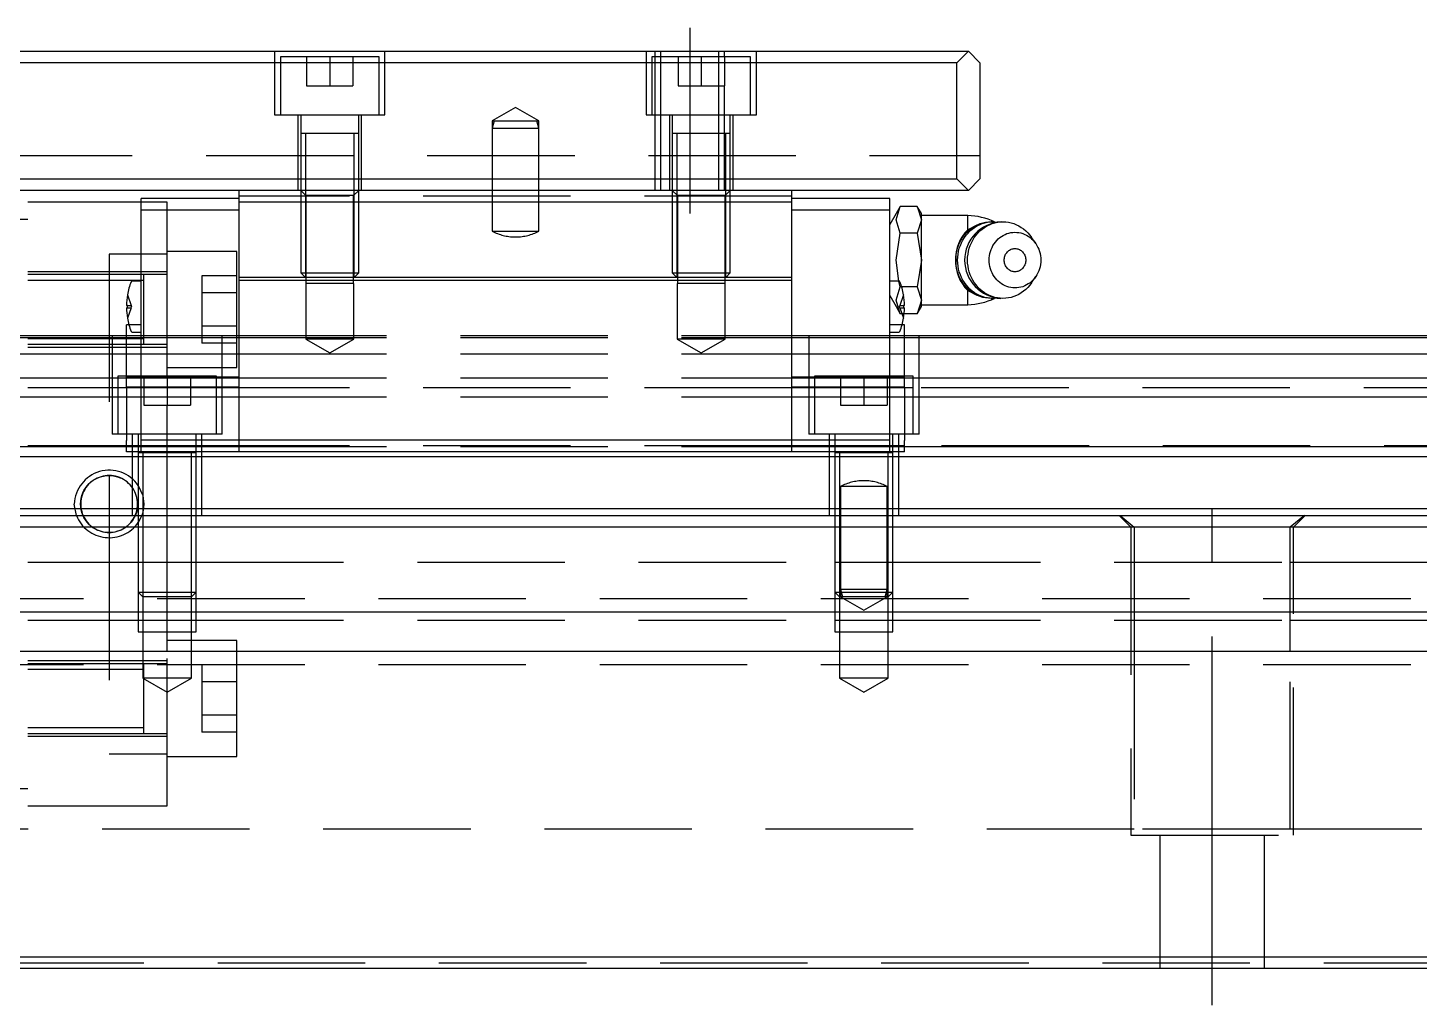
# Model space of a CAD drawing. Extents: x -12 to 851, y -348 to 120.
# Drawn here: x 308 to 427.8, y -322.5 to -238.3 of the extents above; entities that cross this region are included whole.
import ezdxf

# ---------------------------------------------------------------- set-up
doc = ezdxf.new("R2010")
doc.units = 0
doc.linetypes.add('CENTER', pattern=[50.8, 31.75, -6.35, 6.35, -6.35])
doc.linetypes.add('DASHED', pattern=[19.05, 12.7, -6.35])
doc.layers.get('0').update_dxf_attribs({"linetype": 'CONTINUOUS'})
doc.layers.add('CENTER', color=1, linetype='CENTER')

msp = doc.modelspace()

# ---------------------------------------------------------------- linework, layer by layer
at = {"color": 7, "linetype": 'CONTINUOUS'}
for p, q in [((191, -240.31), (389, -240.31)), ((389, -240.31), (388, -241.31)), ((390, -241.31), (389, -240.31)), ((388, -241.31), (192, -241.31)), ((388, -251.31), (388, -241.31)), ((390, -241.31), (390, -251.31)), ((368.5, -247.41), (363.5, -247.41)), ((368.5, -247.41), (363.5, -247.41)), ((368.5, -247.41), (363.5, -247.41)), ((192, -251.31), (388, -251.31)), ((388, -251.31), (389, -252.31)), ((389, -252.31), (390, -251.31)), ((389, -252.31), (191, -252.31)), ((326.2, -253.31), (326.2, -252.31)), ((373.8, -253.31), (373.8, -252.31)), ((317.77, -253.31), (308, -253.31)), ((326.2, -253.01), (317.77, -253.01)), ((317.77, -254.01), (317.77, -253.01)), ((326.2, -254.01), (317.77, -254.01)), ((317.77, -273.81), (317.77, -254.01)), ((326.2, -259.81), (326.2, -253.31)), ((373.8, -253.31), (326.2, -253.31)), ((382.23, -253.01), (373.8, -253.01)), ((373.8, -259.81), (373.8, -253.31)), ((382.23, -254.01), (373.8, -254.01)), ((382.23, -254.01), (382.23, -253.01)), ((382.23, -273.81), (382.23, -254.01)), ((383.13, -253.69), (382.78, -254.31)), ((382.78, -254.85), (383.13, -253.69)), ((384.6, -253.69), (383.13, -253.69)), ((384.6, -253.69), (384.6, -253.69)), ((384.96, -254.31), (384.6, -253.69)), ((384.6, -253.69), (384.96, -254.85)), ((382.78, -254.31), (382.23, -255.25)), ((383.13, -256), (382.78, -254.85)), ((384.96, -254.85), (384.6, -256)), ((384.96, -254.85), (384.96, -254.31)), ((388.96, -254.46), (384.96, -254.46)), ((384.96, -258.31), (384.96, -254.85)), ((388.96, -255.7), (388.96, -254.46)), ((389.8, -255.26), (390.03, -255.17)), ((389.96, -255.26), (390.18, -255.17)), ((390.03, -255.17), (390.26, -255.1)), ((390.18, -255.17), (390.41, -255.1)), ((390.26, -255.1), (390.49, -255.05)), ((390.41, -255.1), (390.64, -255.05)), ((390.49, -255.05), (390.73, -255.02)), ((390.64, -255.05), (390.88, -255.02)), ((390.73, -255.02), (390.97, -255.01)), ((390.81, -255.26), (391.04, -255.17)), ((390.88, -255.02), (391.12, -255.01)), ((391.12, -255.01), (390.97, -255.01)), ((391.04, -255.17), (391.27, -255.1)), ((391.12, -255.01), (391.53, -255.04)), ((391.27, -255.1), (391.5, -255.05)), ((391.5, -255.05), (391.74, -255.02)), ((391.74, -255.02), (391.98, -255.01)), ((391.98, -255.01), (392.22, -255.02)), ((392.22, -255.02), (392.45, -255.05)), ((392.45, -255.05), (392.69, -255.1)), ((392.69, -255.1), (392.92, -255.17)), ((392.92, -255.17), (393.14, -255.26)), ((382.78, -258.31), (383.13, -256)), ((384.6, -256), (383.13, -256)), ((384.6, -256), (384.96, -258.31)), ((388.37, -256.59), (388.5, -256.37)), ((388.5, -256.37), (388.65, -256.17)), ((388.52, -256.59), (388.66, -256.37)), ((388.65, -256.17), (388.81, -255.98)), ((388.66, -256.37), (388.8, -256.17)), ((388.8, -256.17), (388.97, -255.98)), ((388.81, -255.98), (388.99, -255.8)), ((389.72, -255.3), (388.96, -255.7)), ((388.97, -255.98), (389.14, -255.8)), ((388.99, -255.8), (389.18, -255.64)), ((389.14, -255.8), (389.33, -255.64)), ((389.18, -255.64), (389.38, -255.5)), ((389.33, -255.64), (389.53, -255.5)), ((389.38, -255.5), (389.58, -255.37)), ((389.38, -256.59), (389.51, -256.37)), ((389.51, -256.37), (389.66, -256.17)), ((389.53, -255.5), (389.74, -255.37)), ((389.58, -255.37), (389.8, -255.26)), ((389.66, -256.17), (389.83, -255.98)), ((389.74, -255.37), (389.96, -255.26)), ((389.83, -255.98), (390, -255.8)), ((390, -255.8), (390.19, -255.64)), ((390.19, -255.64), (390.39, -255.5)), ((390.39, -255.5), (390.6, -255.37)), ((390.6, -255.37), (390.81, -255.26)), ((391.57, -256.49), (391.71, -256.37)), ((391.71, -256.37), (391.85, -256.27)), ((391.85, -256.27), (392, -256.18)), ((392, -256.18), (392.16, -256.1)), ((392.16, -256.1), (392.32, -256.03)), ((392.32, -256.03), (392.49, -255.98)), ((392.49, -255.98), (392.66, -255.94)), ((392.66, -255.94), (392.83, -255.92)), ((392.83, -255.92), (393, -255.91)), ((393, -255.91), (393.18, -255.92)), ((393.14, -255.26), (393.36, -255.36)), ((393.18, -255.92), (393.35, -255.94)), ((393.35, -255.94), (393.52, -255.97)), ((393.36, -255.36), (393.56, -255.49)), ((393.52, -255.97), (393.69, -256.02)), ((393.56, -255.49), (393.76, -255.63)), ((393.69, -256.02), (393.85, -256.09)), ((393.76, -255.63), (393.95, -255.79)), ((393.85, -256.09), (394.01, -256.17)), ((393.95, -255.79), (394.12, -255.96)), ((394.01, -256.17), (394.16, -256.26)), ((394.12, -255.96), (394.29, -256.15)), ((394.16, -256.26), (394.31, -256.36)), ((394.29, -256.15), (394.44, -256.35)), ((394.31, -256.36), (394.44, -256.47)), ((394.8, -256.89), (394.44, -256.35)), ((387.96, -257.79), (388, -257.54)), ((388, -257.54), (388.07, -257.29)), ((388.07, -257.29), (388.15, -257.05)), ((388.11, -257.79), (388.16, -257.54)), ((388.15, -257.05), (388.25, -256.81)), ((388.16, -257.54), (388.22, -257.29)), ((388.22, -257.29), (388.31, -257.05)), ((388.25, -256.81), (388.37, -256.59)), ((388.31, -257.05), (388.41, -256.81)), ((388.41, -256.81), (388.52, -256.59)), ((388.97, -257.79), (389.02, -257.54)), ((389.02, -257.54), (389.08, -257.29)), ((389.08, -257.29), (389.16, -257.05)), ((389.16, -257.05), (389.26, -256.81)), ((389.26, -256.81), (389.38, -256.59)), ((390.86, -257.75), (390.91, -257.57)), ((390.91, -257.57), (390.97, -257.39)), ((390.97, -257.39), (391.04, -257.22)), ((391.04, -257.22), (391.12, -257.06)), ((391.12, -257.06), (391.22, -256.9)), ((391.22, -256.9), (391.33, -256.76)), ((391.33, -256.76), (391.44, -256.62)), ((391.44, -256.62), (391.57, -256.49)), ((392.31, -257.67), (392.36, -257.6)), ((392.36, -257.6), (392.42, -257.54)), ((392.42, -257.54), (392.48, -257.49)), ((392.48, -257.49), (392.55, -257.44)), ((392.55, -257.44), (392.62, -257.4)), ((392.62, -257.4), (392.7, -257.37)), ((392.7, -257.37), (392.78, -257.34)), ((392.78, -257.34), (392.85, -257.33)), ((392.85, -257.33), (392.93, -257.31)), ((392.93, -257.31), (393.01, -257.31)), ((393.01, -257.31), (393.1, -257.31)), ((393.1, -257.31), (393.18, -257.33)), ((393.18, -257.33), (393.25, -257.34)), ((393.25, -257.34), (393.33, -257.37)), ((393.33, -257.37), (393.41, -257.4)), ((393.41, -257.4), (393.48, -257.44)), ((393.48, -257.44), (393.54, -257.49)), ((393.54, -257.49), (393.61, -257.54)), ((393.61, -257.54), (393.67, -257.6)), ((393.67, -257.6), (393.72, -257.67)), ((394.44, -256.47), (394.57, -256.6)), ((394.57, -256.6), (394.69, -256.74)), ((394.69, -256.74), (394.8, -256.89)), ((394.8, -256.89), (394.9, -257.04)), ((394.9, -257.04), (394.98, -257.21)), ((394.98, -257.21), (395.06, -257.38)), ((395.06, -257.38), (395.12, -257.56)), ((395.12, -257.56), (395.17, -257.74)), ((383, -260.11), (382.78, -258.31)), ((384.96, -258.31), (384.6, -260.62)), ((384.96, -261.77), (384.96, -258.31)), ((387.92, -258.31), (387.93, -258.05)), ((387.93, -258.57), (387.92, -258.31)), ((387.93, -258.05), (387.96, -257.79)), ((387.96, -258.83), (387.93, -258.57)), ((388.07, -258.31), (388.08, -258.05)), ((388.08, -258.57), (388.07, -258.31)), ((388.08, -258.05), (388.11, -257.79)), ((388.11, -258.83), (388.08, -258.57)), ((388.93, -258.31), (388.94, -258.05)), ((388.94, -258.57), (388.93, -258.31)), ((388.94, -258.05), (388.97, -257.79)), ((388.97, -258.83), (388.94, -258.57)), ((390.8, -258.12), (390.82, -257.94)), ((390.8, -258.31), (390.8, -258.12)), ((390.8, -258.5), (390.8, -258.31)), ((390.82, -258.68), (390.8, -258.5)), ((390.82, -257.94), (390.86, -257.75)), ((390.86, -258.87), (390.82, -258.68)), ((392.09, -258.22), (392.1, -258.14)), ((392.09, -258.31), (392.09, -258.22)), ((392.09, -258.4), (392.09, -258.31)), ((392.1, -258.48), (392.09, -258.4)), ((392.1, -258.14), (392.12, -258.05)), ((392.12, -258.57), (392.1, -258.48)), ((392.12, -258.05), (392.15, -257.97)), ((392.15, -258.65), (392.12, -258.57)), ((392.15, -257.97), (392.18, -257.89)), ((392.18, -258.73), (392.15, -258.65)), ((392.18, -257.89), (392.21, -257.81)), ((392.21, -258.81), (392.18, -258.73)), ((392.21, -257.81), (392.26, -257.74)), ((392.26, -258.88), (392.21, -258.81)), ((392.26, -257.74), (392.31, -257.67)), ((393.72, -257.67), (393.77, -257.74)), ((393.77, -257.74), (393.81, -257.81)), ((393.81, -258.81), (393.77, -258.88)), ((393.81, -257.81), (393.85, -257.89)), ((393.85, -258.73), (393.81, -258.81)), ((393.85, -257.89), (393.88, -257.97)), ((393.88, -258.65), (393.85, -258.73)), ((393.88, -257.97), (393.91, -258.05)), ((393.91, -258.57), (393.88, -258.65)), ((393.91, -258.05), (393.92, -258.14)), ((393.92, -258.48), (393.91, -258.57)), ((393.92, -258.14), (393.94, -258.22)), ((393.94, -258.4), (393.92, -258.48)), ((393.94, -258.22), (393.94, -258.31)), ((393.94, -258.31), (393.94, -258.4)), ((395.17, -257.74), (395.2, -257.93)), ((395.2, -258.69), (395.17, -258.88)), ((395.2, -257.93), (395.23, -258.12)), ((395.23, -258.5), (395.2, -258.69)), ((395.23, -258.12), (395.23, -258.31)), ((395.23, -258.31), (395.23, -258.5)), ((326.2, -260.06), (326.2, -259.81)), ((373.8, -259.81), (326.2, -259.81)), ((373.8, -260.06), (373.8, -259.81)), ((388, -259.08), (387.96, -258.83)), ((388.07, -259.33), (388, -259.08)), ((388.15, -259.57), (388.07, -259.33)), ((388.16, -259.08), (388.11, -258.83)), ((388.25, -259.81), (388.15, -259.57)), ((388.22, -259.33), (388.16, -259.08)), ((388.31, -259.57), (388.22, -259.33)), ((388.37, -260.03), (388.25, -259.81)), ((388.41, -259.81), (388.31, -259.57)), ((388.52, -260.03), (388.41, -259.81)), ((389.02, -259.08), (388.97, -258.83)), ((389.08, -259.33), (389.02, -259.08)), ((389.16, -259.57), (389.08, -259.33)), ((389.26, -259.81), (389.16, -259.57)), ((389.38, -260.03), (389.26, -259.81)), ((390.91, -259.05), (390.86, -258.87)), ((390.97, -259.23), (390.91, -259.05)), ((391.04, -259.4), (390.97, -259.23)), ((391.12, -259.56), (391.04, -259.4)), ((391.22, -259.72), (391.12, -259.56)), ((391.33, -259.86), (391.22, -259.72)), ((391.44, -260), (391.33, -259.86)), ((391.57, -260.13), (391.44, -260)), ((392.31, -258.95), (392.26, -258.88)), ((392.36, -259.02), (392.31, -258.95)), ((392.42, -259.08), (392.36, -259.02)), ((392.48, -259.13), (392.42, -259.08)), ((392.55, -259.18), (392.48, -259.13)), ((392.62, -259.22), (392.55, -259.18)), ((392.7, -259.25), (392.62, -259.22)), ((392.78, -259.28), (392.7, -259.25)), ((392.85, -259.29), (392.78, -259.28)), ((392.93, -259.31), (392.85, -259.29)), ((393.01, -259.31), (392.93, -259.31)), ((393.1, -259.31), (393.01, -259.31)), ((393.18, -259.29), (393.1, -259.31)), ((393.25, -259.28), (393.18, -259.29)), ((393.33, -259.25), (393.25, -259.28)), ((393.41, -259.22), (393.33, -259.25)), ((393.48, -259.18), (393.41, -259.22)), ((393.54, -259.13), (393.48, -259.18)), ((393.61, -259.08), (393.54, -259.13)), ((393.67, -259.02), (393.61, -259.08)), ((393.72, -258.95), (393.67, -259.02)), ((393.77, -258.88), (393.72, -258.95)), ((394.44, -260.27), (394.8, -259.73)), ((394.57, -260.02), (394.44, -260.15)), ((394.69, -259.88), (394.57, -260.02)), ((394.8, -259.73), (394.69, -259.88)), ((394.9, -259.58), (394.8, -259.73)), ((394.98, -259.41), (394.9, -259.58)), ((395.06, -259.24), (394.98, -259.41)), ((395.12, -259.06), (395.06, -259.24)), ((395.17, -258.88), (395.12, -259.06)), ((317.77, -260.11), (316.99, -260.11)), ((326.2, -273.81), (326.2, -260.06)), ((373.8, -260.06), (326.2, -260.06)), ((373.8, -273.81), (373.8, -260.06)), ((383.01, -260.11), (382.23, -260.11)), ((384.6, -260.62), (383.26, -260.62)), ((384.6, -260.62), (384.96, -261.77)), ((388.5, -260.25), (388.37, -260.03)), ((388.65, -260.45), (388.5, -260.25)), ((388.66, -260.25), (388.52, -260.03)), ((388.81, -260.64), (388.65, -260.45)), ((388.8, -260.45), (388.66, -260.25)), ((388.97, -260.64), (388.8, -260.45)), ((388.99, -260.82), (388.81, -260.64)), ((388.96, -262.16), (388.96, -260.92)), ((388.96, -260.92), (389.72, -261.32)), ((389.14, -260.82), (388.97, -260.64)), ((389.18, -260.98), (388.99, -260.82)), ((389.33, -260.98), (389.14, -260.82)), ((389.38, -261.12), (389.18, -260.98)), ((389.53, -261.12), (389.33, -260.98)), ((389.51, -260.25), (389.38, -260.03)), ((389.58, -261.25), (389.38, -261.12)), ((389.66, -260.45), (389.51, -260.25)), ((389.74, -261.25), (389.53, -261.12)), ((389.83, -260.64), (389.66, -260.45)), ((390, -260.82), (389.83, -260.64)), ((390.19, -260.98), (390, -260.82)), ((390.39, -261.12), (390.19, -260.98)), ((390.6, -261.25), (390.39, -261.12)), ((391.71, -260.25), (391.57, -260.13)), ((391.85, -260.35), (391.71, -260.25)), ((392, -260.44), (391.85, -260.35)), ((392.16, -260.52), (392, -260.44)), ((392.32, -260.59), (392.16, -260.52)), ((392.49, -260.64), (392.32, -260.59)), ((392.66, -260.68), (392.49, -260.64)), ((392.83, -260.7), (392.66, -260.68)), ((393, -260.71), (392.83, -260.7)), ((393.18, -260.7), (393, -260.71)), ((393.35, -260.68), (393.18, -260.7)), ((393.52, -260.65), (393.35, -260.68)), ((393.56, -261.13), (393.36, -261.26)), ((393.69, -260.6), (393.52, -260.65)), ((393.76, -260.99), (393.56, -261.13)), ((393.85, -260.53), (393.69, -260.6)), ((393.95, -260.83), (393.76, -260.99)), ((394.01, -260.45), (393.85, -260.53)), ((394.12, -260.66), (393.95, -260.83)), ((394.16, -260.36), (394.01, -260.45)), ((394.29, -260.47), (394.12, -260.66)), ((394.31, -260.26), (394.16, -260.36)), ((394.44, -260.27), (394.29, -260.47)), ((394.44, -260.15), (394.31, -260.26)), ((316.58, -262.21), (316.5, -262.21)), ((316.5, -262.41), (316.58, -262.41)), ((316.58, -262.41), (316.58, -262.21)), ((383.42, -262.21), (383.42, -262.41)), ((383.5, -262.21), (383.42, -262.21)), ((383.42, -262.41), (383.5, -262.41)), ((384.96, -261.77), (384.6, -262.93)), ((384.6, -262.93), (384.96, -262.31)), ((384.96, -262.31), (384.96, -261.77)), ((384.96, -262.16), (388.96, -262.16)), ((389.8, -261.36), (389.58, -261.25)), ((389.96, -261.36), (389.74, -261.25)), ((390.03, -261.45), (389.8, -261.36)), ((390.18, -261.45), (389.96, -261.36)), ((390.26, -261.52), (390.03, -261.45)), ((390.41, -261.52), (390.18, -261.45)), ((390.49, -261.57), (390.26, -261.52)), ((390.64, -261.57), (390.41, -261.52)), ((390.73, -261.6), (390.49, -261.57)), ((390.81, -261.36), (390.6, -261.25)), ((390.88, -261.6), (390.64, -261.57)), ((390.97, -261.61), (390.73, -261.6)), ((391.04, -261.45), (390.81, -261.36)), ((391.12, -261.61), (390.88, -261.6)), ((390.97, -261.61), (391.12, -261.61)), ((391.27, -261.52), (391.04, -261.45)), ((391.53, -261.58), (391.12, -261.61)), ((391.5, -261.57), (391.27, -261.52)), ((391.74, -261.6), (391.5, -261.57)), ((391.98, -261.61), (391.74, -261.6)), ((392.22, -261.6), (391.98, -261.61)), ((392.45, -261.57), (392.22, -261.6)), ((392.69, -261.52), (392.45, -261.57)), ((392.92, -261.45), (392.69, -261.52)), ((393.14, -261.36), (392.92, -261.45)), ((393.36, -261.26), (393.14, -261.36)), ((384.6, -262.93), (383.47, -262.93)), ((384.6, -262.93), (384.6, -262.93)), ((263.5, -264.81), (316.5, -264.81)), ((316.71, -263.88), (316.5, -263.88)), ((316.5, -266.48), (316.5, -263.88)), ((316.99, -264.51), (317.77, -264.51)), ((382.23, -264.51), (383.01, -264.51)), ((383.5, -263.88), (383.29, -263.88)), ((383.5, -266.48), (383.5, -263.88)), ((383.5, -264.81), (580, -264.81)), ((263.5, -264.97), (316.5, -264.97)), ((383.5, -264.97), (580, -264.97)), ((263.5, -266.37), (316.5, -266.37)), ((316.5, -268.39), (316.5, -266.48)), ((383.5, -266.37), (580, -266.37)), ((383.5, -268.39), (383.5, -266.48)), ((316.5, -269.24), (316.5, -268.39)), ((317.77, -268.39), (316.5, -268.39)), ((383.5, -268.39), (382.23, -268.39)), ((383.5, -269.24), (383.5, -268.39)), ((263.5, -268.45), (316.5, -268.45)), ((316.5, -269.24), (316.5, -273.85)), ((317.77, -269.24), (316.5, -269.24)), ((383.5, -269.24), (382.23, -269.24)), ((383.5, -268.45), (580, -268.45)), ((383.5, -269.24), (383.5, -273.85)), ((263.5, -270.07), (316.5, -270.07)), ((383.5, -270.07), (580, -270.07)), ((263.5, -274.36), (316.5, -274.36)), ((316.5, -274.81), (316.5, -273.85)), ((326.2, -273.81), (317.77, -273.81)), ((317.77, -274.81), (317.77, -273.81)), ((326.2, -274.81), (326.2, -273.81)), ((373.8, -273.81), (326.2, -273.81)), ((382.23, -273.81), (373.8, -273.81)), ((373.8, -274.81), (373.8, -273.81)), ((382.23, -274.81), (382.23, -273.81)), ((383.5, -274.81), (383.5, -273.85)), ((383.5, -274.36), (580, -274.36)), ((0, -275.21), (580, -275.21)), ((317.77, -274.81), (316.5, -274.81)), ((322.5, -274.91), (317.5, -274.91)), ((326.2, -274.81), (317.77, -274.81)), ((373.8, -274.81), (326.2, -274.81)), ((382.23, -274.81), (373.8, -274.81)), ((382.5, -274.91), (377.5, -274.91)), ((383.5, -274.81), (382.23, -274.81)), ((0, -279.71), (580, -279.71)), ((1, -280.31), (579, -280.31)), ((578, -281.31), (2, -281.31)), ((578, -288.61), (2, -288.61)), ((578, -292.01), (2, -292.01)), ((318, -293.56), (318, -293.06)), ((318, -296.06), (318, -293.06)), ((318, -299.06), (318, -298.56)), ((2, -318.31), (578, -318.31)), ((579, -319.31), (1, -319.31))]:
    msp.add_line(p, q, dxfattribs=at)
at = {"color": 3, "linetype": 'DASHED'}
for p, q in [((329.25, -240.31), (329.25, -245.81)), ((329.75, -240.81), (329.75, -245.81)), ((338.25, -240.81), (329.75, -240.81)), ((332, -240.81), (332, -243.31)), ((334, -240.81), (334, -243.31)), ((336, -240.81), (336, -243.31)), ((338.25, -245.81), (338.25, -240.81)), ((338.75, -245.81), (338.75, -240.31)), ((361.25, -240.31), (361.25, -245.81)), ((361.75, -240.81), (361.75, -245.81)), ((370.25, -240.81), (361.75, -240.81)), ((362, -240.31), (362, -240.81)), ((362, -240.81), (362, -245.81)), ((362.5, -240.31), (362.5, -252.31)), ((364, -240.81), (364, -243.31)), ((366, -240.81), (366, -243.31)), ((367.5, -252.31), (367.5, -240.31)), ((368, -240.81), (368, -240.31)), ((368, -240.81), (368, -243.31)), ((370.25, -245.81), (370.25, -240.81)), ((370.75, -245.81), (370.75, -240.31)), ((332, -243.31), (334, -243.31)), ((334, -243.31), (336, -243.31)), ((364, -243.31), (366, -243.31)), ((366, -243.31), (368, -243.31)), ((368, -245.81), (368, -243.31)), ((350, -245.16), (348, -246.31)), ((352, -246.31), (350, -245.16)), ((329.25, -245.81), (338.75, -245.81)), ((331.25, -245.81), (331.25, -252.31)), ((331.5, -245.81), (331.5, -247.41)), ((336.5, -247.41), (336.5, -245.81)), ((336.75, -252.31), (336.75, -245.81)), ((348, -246.31), (348, -246.94)), ((348.17, -246.31), (348, -246.94)), ((348, -246.31), (350, -246.31)), ((350, -246.31), (352, -246.31)), ((352, -246.94), (351.83, -246.31)), ((352, -246.94), (352, -246.31)), ((361.25, -245.81), (370.75, -245.81)), ((362, -245.81), (362, -252.31)), ((363.25, -245.81), (363.25, -252.31)), ((363.5, -245.81), (363.5, -247.41)), ((368, -247.41), (368, -245.81)), ((368.5, -247.41), (368.5, -245.81)), ((368.75, -252.31), (368.75, -245.81)), ((331.5, -247.41), (331.5, -247.42)), ((331.5, -247.41), (331.5, -252.31)), ((331.5, -247.41), (331.5, -247.41)), ((336.5, -247.41), (331.5, -247.41)), ((331.9, -247.41), (331.9, -252.31)), ((336.1, -252.31), (336.1, -247.41)), ((336.5, -247.42), (336.5, -247.41)), ((336.5, -247.41), (336.5, -247.41)), ((336.5, -252.31), (336.5, -247.41)), ((348, -246.94), (348, -252.31)), ((348, -246.94), (352, -246.94)), ((352, -252.31), (352, -246.94)), ((363.5, -247.41), (363.5, -252.31)), ((363.5, -247.41), (363.5, -247.41)), ((363.5, -247.41), (363.5, -247.42)), ((368.5, -247.41), (363.5, -247.41)), ((363.9, -247.41), (363.9, -252.31)), ((368, -252.31), (368, -247.41)), ((368.1, -252.31), (368.1, -247.41)), ((368.5, -247.41), (368.5, -247.41)), ((368.5, -252.31), (368.5, -247.41)), ((368.5, -247.42), (368.5, -247.41)), ((190, -249.31), (390, -249.31)), ((373.8, -252.81), (326.2, -252.81)), ((331.5, -252.31), (331.94, -252.75)), ((331.5, -252.31), (331.5, -259.41)), ((336.5, -252.31), (331.5, -252.31)), ((331.9, -252.31), (331.9, -259.81)), ((331.94, -252.75), (331.94, -260.31)), ((336.06, -252.75), (331.94, -252.75)), ((336.06, -252.75), (336.5, -252.31)), ((336.06, -260.31), (336.06, -252.75)), ((336.1, -259.81), (336.1, -252.31)), ((336.5, -259.41), (336.5, -252.31)), ((348, -252.31), (348, -255.81)), ((352, -255.81), (352, -252.31)), ((363.5, -252.31), (363.94, -252.75)), ((363.5, -252.31), (363.5, -259.41)), ((368.5, -252.31), (363.5, -252.31)), ((363.9, -252.31), (363.9, -259.81)), ((363.94, -252.75), (363.94, -260.31)), ((368.06, -252.75), (363.94, -252.75)), ((368.06, -252.75), (368.5, -252.31)), ((368.06, -260.31), (368.06, -252.75)), ((368.1, -259.81), (368.1, -252.31)), ((368.5, -259.41), (368.5, -252.31)), ((320, -253.31), (317.77, -253.31)), ((320, -264.81), (320, -253.31)), ((308, -254.81), (306.5, -254.81)), ((348, -255.81), (352, -255.81)), ((349.94, -256.31), (350.06, -256.31)), ((326, -257.56), (320, -257.56)), ((326, -264.81), (326, -257.56)), ((320, -257.81), (315, -257.81)), ((315, -257.81), (315, -276.85)), ((320, -259.31), (308, -259.31)), ((317.77, -259.56), (308, -259.56)), ((318, -259.56), (317.77, -259.56)), ((318, -259.56), (318, -259.56)), ((320, -259.56), (318, -259.56)), ((318.01, -259.56), (318, -259.56)), ((318, -262.4), (318, -259.56)), ((326, -259.67), (323, -259.67)), ((323, -259.67), (323, -261.12)), ((331.5, -259.41), (331.9, -259.81)), ((331.5, -259.41), (336.5, -259.41)), ((336.1, -259.81), (336.5, -259.41)), ((363.5, -259.41), (363.9, -259.81)), ((363.5, -259.41), (368.5, -259.41)), ((368.1, -259.81), (368.5, -259.41)), ((318, -260.06), (308, -260.06)), ((323, -261.12), (323, -264)), ((326, -261.12), (323, -261.12)), ((331.93, -260.31), (331.93, -265.11)), ((336.07, -260.31), (331.93, -260.31)), ((336.07, -265.11), (336.07, -260.31)), ((363.93, -260.31), (363.93, -265.11)), ((368.07, -260.31), (363.93, -260.31)), ((368.07, -265.11), (368.07, -260.31)), ((382.78, -261.77), (383.13, -260.62)), ((383.13, -260.62), (383, -260.11)), ((383.26, -260.62), (383.13, -260.62)), ((316.58, -261.31), (316.9, -262.21)), ((316.58, -261.31), (316.58, -261.31)), ((316.58, -261.31), (316.58, -261.31)), ((316.58, -262.21), (316.9, -262.21)), ((316.9, -262.41), (316.58, -263.31)), ((316.58, -262.41), (316.9, -262.41)), ((316.9, -262.21), (316.94, -262.31)), ((316.9, -262.41), (316.94, -262.31)), ((318, -264.81), (318, -262.4)), ((382.23, -261.37), (382.78, -262.31)), ((383.13, -262.93), (382.78, -261.77)), ((382.78, -262.31), (383.13, -262.93)), ((383.1, -262.21), (383.06, -262.31)), ((383.1, -262.41), (383.06, -262.31)), ((383.42, -261.31), (383.1, -262.21)), ((383.1, -262.21), (383.42, -262.21)), ((383.1, -262.41), (383.42, -263.31)), ((383.1, -262.41), (383.42, -262.41)), ((383.42, -261.31), (383.42, -261.31)), ((383.42, -261.31), (383.42, -261.31)), ((316.58, -263.31), (316.58, -263.31)), ((316.58, -263.31), (316.58, -263.31)), ((383.47, -262.93), (383.13, -262.93)), ((383.42, -263.31), (383.42, -263.31)), ((383.42, -263.31), (383.42, -263.31)), ((383.42, -263.31), (383.42, -263.31)), ((383.42, -263.31), (383.42, -263.31)), ((315.25, -264.81), (315.25, -273.31)), ((316.5, -264.81), (317.77, -264.81)), ((317.77, -263.88), (316.71, -263.88)), ((317.77, -264.81), (326.2, -264.81)), ((318, -265.56), (318, -264.81)), ((320, -268.31), (320, -264.81)), ((326, -264), (323, -264)), ((323, -264), (323, -265.45)), ((324.75, -273.31), (324.75, -264.81)), ((326, -267.56), (326, -264.81)), ((326.2, -264.81), (373.8, -264.81)), ((373.8, -264.81), (382.23, -264.81)), ((375.25, -264.81), (375.25, -273.31)), ((383.29, -263.88), (382.23, -263.88)), ((382.23, -264.81), (383.5, -264.81)), ((384.75, -273.31), (384.75, -264.81)), ((308, -265.06), (318, -265.06)), ((308, -265.56), (318.01, -265.56)), ((308, -265.81), (320, -265.81)), ((316.5, -264.97), (317.77, -264.97)), ((317.77, -264.97), (326.2, -264.97)), ((318, -265.56), (320, -265.56)), ((326, -265.45), (323, -265.45)), ((326.2, -264.97), (373.8, -264.97)), ((331.93, -265.11), (334, -266.3)), ((336.07, -265.11), (331.93, -265.11)), ((334, -266.3), (336.07, -265.11)), ((363.93, -265.11), (366, -266.3)), ((368.07, -265.11), (363.93, -265.11)), ((366, -266.3), (368.07, -265.11)), ((373.8, -264.97), (382.23, -264.97)), ((382.23, -264.97), (383.5, -264.97)), ((316.5, -266.37), (317.77, -266.37)), ((317.77, -266.37), (326.2, -266.37)), ((326.2, -266.37), (373.8, -266.37)), ((373.8, -266.37), (382.23, -266.37)), ((382.23, -266.37), (383.5, -266.37)), ((315.75, -268.31), (315.75, -273.31)), ((316.5, -268.31), (315.75, -268.31)), ((317.77, -268.31), (316.5, -268.31)), ((324.25, -268.31), (317.77, -268.31)), ((326.2, -268.39), (317.77, -268.39)), ((318, -268.31), (318, -270.81)), ((320, -267.56), (326, -267.56)), ((320, -268.31), (320, -270.81)), ((322, -268.31), (322, -270.81)), ((324.25, -273.31), (324.25, -268.31)), ((382.23, -268.39), (373.8, -268.39)), ((375.75, -268.31), (375.75, -273.31)), ((382.23, -268.31), (375.75, -268.31)), ((378, -268.31), (378, -270.81)), ((380, -268.31), (380, -270.81)), ((382, -268.31), (382, -270.81)), ((383.5, -268.31), (382.23, -268.31)), ((384.25, -268.31), (383.5, -268.31)), ((384.25, -273.31), (384.25, -268.31)), ((315, -269.31), (308, -269.31)), ((320, -269.31), (315, -269.31)), ((316.5, -268.45), (317.77, -268.45)), ((317.77, -268.45), (326.2, -268.45)), ((326.2, -269.24), (317.77, -269.24)), ((324.25, -269.31), (320, -269.31)), ((326.2, -269.31), (324.25, -269.31)), ((326.2, -268.45), (373.8, -268.45)), ((373.8, -269.31), (326.2, -269.31)), ((373.8, -268.45), (382.23, -268.45)), ((382.23, -269.24), (373.8, -269.24)), ((375.75, -269.31), (373.8, -269.31)), ((382.23, -269.31), (375.75, -269.31)), ((382.23, -268.45), (383.5, -268.45)), ((383.5, -269.31), (382.23, -269.31)), ((384.25, -269.31), (383.5, -269.31)), ((435.75, -269.31), (384.25, -269.31)), ((316.5, -270.07), (317.77, -270.07)), ((317.77, -270.07), (326.2, -270.07)), ((326.2, -270.07), (373.8, -270.07)), ((373.8, -270.07), (382.23, -270.07)), ((382.23, -270.07), (383.5, -270.07)), ((318, -270.81), (320, -270.81)), ((320, -273.31), (320, -270.81)), ((320, -270.81), (322, -270.81)), ((378, -270.81), (380, -270.81)), ((380, -270.81), (382, -270.81)), ((316.5, -274.31), (308, -274.31)), ((324.75, -273.31), (315.25, -273.31)), ((317.5, -274.31), (316.5, -274.31)), ((316.5, -274.36), (317.77, -274.36)), ((317, -273.31), (317, -280.31)), ((317.5, -273.31), (317.5, -274.81)), ((317.77, -274.31), (317.5, -274.31)), ((320, -274.31), (317.77, -274.31)), ((317.77, -274.36), (326.2, -274.36)), ((320, -274.81), (320, -273.31)), ((322.5, -274.31), (320, -274.31)), ((322.5, -274.81), (322.5, -273.31)), ((326.2, -274.31), (322.5, -274.31)), ((323, -280.31), (323, -273.31)), ((373.8, -274.31), (326.2, -274.31)), ((326.2, -274.36), (373.8, -274.36)), ((377.5, -274.31), (373.8, -274.31)), ((373.8, -274.36), (382.23, -274.36)), ((384.75, -273.31), (375.25, -273.31)), ((377, -273.31), (377, -280.31)), ((377.5, -273.31), (377.5, -274.81)), ((382.23, -274.31), (377.5, -274.31)), ((382.5, -274.31), (382.23, -274.31)), ((382.23, -274.36), (383.5, -274.36)), ((382.5, -274.81), (382.5, -273.31)), ((383.5, -274.31), (382.5, -274.31)), ((383, -280.31), (383, -273.31)), ((437.5, -274.31), (383.5, -274.31)), ((317.5, -274.81), (317.5, -274.91)), ((317.5, -274.9), (317.5, -274.91)), ((317.5, -274.91), (317.5, -274.91)), ((317.5, -274.91), (317.5, -280.31)), ((317.9, -274.91), (317.9, -280.31)), ((320, -274.91), (320, -274.81)), ((320, -280.31), (320, -274.91)), ((322.1, -280.31), (322.1, -274.91)), ((322.5, -274.91), (322.5, -274.81)), ((322.5, -274.91), (322.5, -274.9)), ((322.5, -274.91), (322.5, -274.91)), ((322.5, -280.31), (322.5, -274.91)), ((377.5, -274.81), (377.5, -274.91)), ((377.5, -274.9), (377.5, -274.91)), ((377.5, -274.91), (377.5, -280.31)), ((377.5, -274.91), (377.5, -274.91)), ((382.5, -274.91), (377.5, -274.91)), ((377.9, -274.91), (377.9, -280.31)), ((382.1, -280.31), (382.1, -274.91)), ((382.5, -274.91), (382.5, -274.81)), ((382.5, -274.91), (382.5, -274.9)), ((382.5, -280.31), (382.5, -274.91)), ((382.5, -274.91), (382.5, -274.91)), ((315, -276.86), (315, -280.31)), ((317.5, -277.71), (317.9, -278.57)), ((378, -277.81), (378, -280.31)), ((382, -277.81), (378, -277.81)), ((380.06, -277.31), (379.94, -277.31)), ((382, -280.31), (382, -277.81)), ((317.9, -278.57), (318, -279.31)), ((312.18, -280.31), (312, -279.31)), ((315, -280.31), (315, -281.76)), ((317.5, -280.31), (317.5, -286.91)), ((317.5, -280.31), (317.5, -286.91)), ((317.82, -280.31), (317.5, -280.91)), ((317.9, -280.05), (317.82, -280.31)), ((318, -279.31), (317.9, -280.05)), ((317.9, -280.31), (317.9, -287.31)), ((320, -287.31), (320, -280.31)), ((322.1, -287.31), (322.1, -280.31)), ((322.5, -286.91), (322.5, -280.31)), ((322.5, -286.91), (322.5, -280.31)), ((377.5, -280.31), (377.5, -286.91)), ((377.5, -280.31), (377.5, -286.91)), ((377.9, -280.31), (377.9, -287.31)), ((378, -280.31), (378, -286.68)), ((382, -286.68), (382, -280.31)), ((382.1, -287.31), (382.1, -280.31)), ((382.5, -286.91), (382.5, -280.31)), ((382.5, -286.91), (382.5, -280.31)), ((402, -280.31), (403, -281.31)), ((402.06, -280.31), (403.29, -281.31)), ((417.94, -280.31), (416.71, -281.31)), ((417, -281.31), (418, -280.31)), ((403, -281.31), (403, -307.81)), ((403.29, -281.31), (403.29, -288.61)), ((416.71, -288.61), (416.71, -281.31)), ((417, -307.81), (417, -281.31)), ((315, -281.77), (315, -300.81)), ((308, -284.31), (317.5, -284.31)), ((317.5, -284.31), (317.9, -284.31)), ((317.9, -284.31), (320, -284.31)), ((320, -284.31), (322.1, -284.31)), ((322.1, -284.31), (322.5, -284.31)), ((322.5, -284.31), (377.5, -284.31)), ((377.5, -284.31), (377.9, -284.31)), ((377.9, -284.31), (378, -284.31)), ((378, -284.31), (382, -284.31)), ((382, -284.31), (382.1, -284.31)), ((382.1, -284.31), (382.5, -284.31)), ((382.5, -284.31), (403.29, -284.31)), ((403.29, -284.31), (416.71, -284.31)), ((416.71, -284.31), (437.5, -284.31)), ((579.5, -287.46), (0.5, -287.46)), ((317.5, -286.91), (317.9, -287.31)), ((317.5, -286.91), (317.5, -288.61)), ((317.5, -286.91), (322.5, -286.91)), ((317.9, -287.31), (317.9, -290.31)), ((322.1, -287.31), (317.9, -287.31)), ((320, -288.61), (320, -287.31)), ((322.1, -287.31), (322.5, -286.91)), ((322.1, -290.31), (322.1, -287.31)), ((322.5, -288.61), (322.5, -286.91)), ((377.5, -286.91), (377.9, -287.31)), ((377.5, -286.91), (377.5, -288.61)), ((377.5, -286.91), (382.5, -286.91)), ((377.9, -287.31), (377.9, -290.31)), ((382.1, -287.31), (377.9, -287.31)), ((378, -286.68), (378, -287.31)), ((378, -286.68), (378.17, -287.31)), ((382, -286.68), (378, -286.68)), ((378, -287.31), (380, -288.46)), ((380, -288.46), (382, -287.31)), ((381.83, -287.31), (382, -286.68)), ((382, -287.31), (382, -286.68)), ((382.1, -287.31), (382.5, -286.91)), ((382.1, -290.31), (382.1, -287.31)), ((382.5, -288.61), (382.5, -286.91)), ((317.5, -288.61), (317.5, -290.31)), ((320, -290.31), (320, -288.61)), ((322.5, -290.31), (322.5, -288.61)), ((377.5, -288.61), (377.5, -290.31)), ((382.5, -290.31), (382.5, -288.61)), ((403.29, -288.61), (403.29, -292.01)), ((416.71, -292.01), (416.71, -288.61)), ((308, -289.31), (315, -289.31)), ((315, -289.31), (317.5, -289.31)), ((317.5, -289.31), (320, -289.31)), ((320, -289.31), (322.5, -289.31)), ((322.5, -289.31), (377.5, -289.31)), ((377.5, -289.31), (382.5, -289.31)), ((382.5, -289.31), (403.29, -289.31)), ((403.29, -289.31), (416.71, -289.31)), ((416.71, -289.31), (437.5, -289.31)), ((317.5, -290.31), (322.5, -290.31)), ((317.9, -290.31), (317.9, -294.31)), ((320, -292.01), (320, -290.31)), ((326, -291.06), (320, -291.06)), ((322.1, -294.31), (322.1, -290.31)), ((326, -292.01), (326, -291.06)), ((377.5, -290.31), (382.5, -290.31)), ((377.9, -290.31), (377.9, -294.31)), ((382.1, -294.31), (382.1, -290.31)), ((320, -305.31), (320, -292.01)), ((326, -301.06), (326, -292.01)), ((403.29, -292.01), (403.29, -307.31)), ((416.71, -307.31), (416.71, -292.01)), ((579.5, -293.16), (0.5, -293.16)), ((320, -292.81), (308, -292.81)), ((318.01, -293.06), (308, -293.06)), ((318, -293.56), (308, -293.56)), ((320, -293.06), (318, -293.06)), ((318, -299.06), (318, -293.06)), ((318, -298.56), (318, -293.56)), ((326, -293.17), (323, -293.17)), ((323, -293.17), (323, -294.62)), ((317.9, -294.31), (320, -295.52)), ((322.1, -294.31), (317.9, -294.31)), ((320, -295.52), (322.1, -294.31)), ((323, -294.62), (323, -297.5)), ((326, -294.62), (323, -294.62)), ((377.9, -294.31), (380, -295.52)), ((382.1, -294.31), (377.9, -294.31)), ((380, -295.52), (382.1, -294.31)), ((323, -297.5), (323, -298.95)), ((326, -297.5), (323, -297.5)), ((308, -298.56), (318, -298.56)), ((308, -299.06), (318.01, -299.06)), ((308, -299.31), (320, -299.31)), ((318, -299.06), (320, -299.06)), ((326, -298.95), (323, -298.95)), ((315, -300.81), (320, -300.81)), ((320, -301.06), (326, -301.06)), ((306.5, -303.81), (308, -303.81)), ((308, -305.31), (320, -305.31)), ((403.29, -307.31), (296.71, -307.31)), ((403, -307.81), (417, -307.81)), ((416.71, -307.31), (403.29, -307.31)), ((405.5, -307.81), (405.5, -319.31)), ((414.5, -319.31), (414.5, -307.81)), ((523.29, -307.31), (416.71, -307.31)), ((0.5, -318.81), (579.5, -318.81))]:
    msp.add_line(p, q, dxfattribs=at)
msp.add_circle((315, -279.31), 2.46, dxfattribs=at)
at = {"color": 7, "linetype": 'CONTINUOUS'}
for centre, radius, start, end in [((391.98, -258.31), 3.3, 92.9134, 180), ((388.73, -260.46), 6, 65.106, 87.8214), ((391.4, -258.18), 3.49, 134.5664, 182.1846), ((391.37, -258.45), 3.46, 177.7054, 225.6414), ((391.98, -258.31), 3.3, 180, 267.0626), ((322.5, -262.31), 6, 159.1494, 170.4059), ((316.99, -260.21), 0.1, 90, 159.1494), ((383.01, -260.21), 0.1, 20.8506, 90), ((377.5, -262.31), 6, 9.5941, 20.8506), ((322.5, -262.31), 6, 170.4203, 179.0449), ((322.5, -262.31), 6, 180.9551, 189.5797), ((377.5, -262.31), 6, 0.9551, 9.5797), ((377.5, -262.31), 6, 350.4203, 359.0449), ((388.73, -256.16), 6, 272.1786, 294.894), ((322.5, -262.31), 6, 189.5941, 200.8506), ((377.5, -262.31), 6, 339.1494, 350.4059), ((316.99, -264.41), 0.1, 200.8506, 270), ((383.01, -264.41), 0.1, 270, 339.1494)]:
    msp.add_arc(centre, radius, start, end, dxfattribs=at)
at = {"color": 3, "linetype": 'DASHED'}
for centre, radius, start, end in [((349.94, -252.31), 4, 241.0305, 270), ((350.06, -252.31), 4, 270, 298.9695), ((315.02, -279.42), 3.02, 34.5449, 177.9174), ((315, -279.31), 2.45, 0, 204.053), ((379.94, -281.31), 4, 90, 118.9695), ((380.06, -281.31), 4, 61.0305, 90), ((315.01, -279.16), 3.05, 202.1073, 324.9851), ((315, -279.31), 2.45, 204.053, 335.947), ((315, -279.31), 2.45, 335.947, 0)]:
    msp.add_arc(centre, radius, start, end, dxfattribs=at)
at = {"layer": 'CENTER', "color": 1, "linetype": 'CENTER'}
for p, q in [((365, -238.31), (365, -254.31)), ((410, -322.46), (410, -279.66))]:
    msp.add_line(p, q, dxfattribs=at)

doc.saveas('drawing.dxf')
